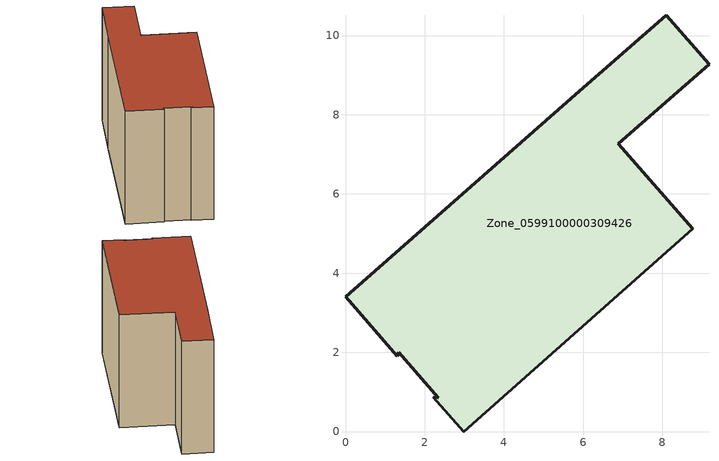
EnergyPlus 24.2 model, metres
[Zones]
Zone_0599100000309426
 floor ground (C_G): 0,3.4 5.8,8.51 8.1,10.51 9.18,9.27 6.89,7.27 8.77,5.12 2.98,0 2.22,0.87 2.34,0.85 1.35,2.01 1.31,1.9 z0
 wall outside (C_F): 1.35,2.01 2.34,0.85 2.22,0.87 2.98,0 8.77,5.12 6.89,7.27 9.18,9.27 8.1,10.51 5.8,8.51 0,3.4 1.31,1.9 1.35,2.01 z0:6.56
 roof outside (C_R): 1.31,1.9 1.35,2.01 2.34,0.85 2.22,0.87 2.98,0 8.77,5.12 6.89,7.27 9.18,9.27 8.1,10.51 5.8,8.51 0,3.4 z6.56
[BUILDING]
Pand.0599100000309426: North Axis=0; Terrain=City; Loads Convergence Tolerance Value=0.04; Temperature Convergence Tolerance Value=0.4; Solar Distribution=FullExterior; Maximum Number of Warmup Days=25; Minimum Number of Warmup Days=1
[Site:Location]
Rotterdam.The.Hague.AP_ZH_NLD Design_Conditions: Latitude=51.96; Longitude=4.45; Time Zone=1; Elevation=-4.5
[SITE:GROUNDTEMPERATURE:BUILDINGSURFACE]
18, 18, 18, 18, 18, 18, 18, 18, 18, 18, 18, 18
[MATERIAL] Thermal Absorptance=0.9; Solar Absorptance=0.7; Visible Absorptance=0.7
Name | Roughness | Thickness | Conductivity | Density | Specific Heat
G.TI.1946 | MediumSmooth | 0.15 | 1 | 540 | 1210
F.TI.1946 | Rough | 0.3 | 0.857143 | 1920 | 840
R.TI.1946 | MediumRough | 0.2 | 0.1 | 1500 | 1000
[CONSTRUCTION]
C_G: G.TI.1946
C_F: F.TI.1946
C_R: R.TI.1946
[ZONE]
Zone_0599100000309426: Type=1; Multiplier=1; Ceiling Height=Autocalculate; Volume=Autocalculate; Floor Area=autocalculate; Part of Total Floor Area=Yes
[ZONEINFILTRATION:DESIGNFLOWRATE]
Infil_Zone_0599100000309426: Zone or ZoneList or Space or SpaceList=Zone_0599100000309426; Schedule=AlwaysOn; Design Flow Rate Calculation Method=Flow/Area; Flow Rate per Floor Area=0.003; Constant Term Coefficient=1; Temperature Term Coefficient=0; Velocity Term Coefficient=0; Velocity Squared Term Coefficient=0
[HVACTEMPLATE:ZONE:IDEALLOADSAIRSYSTEM]
Zone_0599100000309426: Maximum Heating Supply Air Temperature=50; Minimum Cooling Supply Air Temperature=13; Maximum Heating Supply Air Humidity Ratio=0.0156; Minimum Cooling Supply Air Humidity Ratio=0.0077; Heating Limit=NoLimit; Cooling Limit=NoLimit; Dehumidification Control Type=ConstantSensibleHeatRatio; Cooling Sensible Heat Ratio=0.7; Dehumidification Setpoint=60; Humidification Control Type=None; Humidification Setpoint=30; Outdoor Air Method=None; Outdoor Air Flow Rate per Person=0.00944; Outdoor Air Flow Rate per Zone Floor Area=0; Outdoor Air Flow Rate per Zone=0; Demand Controlled Ventilation Type=None; Outdoor Air Economizer Type=NoEconomizer; Heat Recovery Type=None; Sensible Heat Recovery Effectiveness=0.7; Latent Heat Recovery Effectiveness=0.65
[ZONECONTROL:THERMOSTAT]
ThermostatControl_Zone_0599100000309426: Zone or ZoneList=Zone_0599100000309426; Control Type Schedule=DualSetpointControlType; Control 1=Thermostat_Zone_0599100000309426; Temperature Difference Between Cutout And Setpoint=0
[THERMOSTATSETPOINT:DUALSETPOINT]
Thermostat_Zone_0599100000309426: Heating Setpoint Temperature Schedule=HeatingSetpoint_Zone_0599100000309426; Cooling Setpoint Temperature Schedule=CoolingSetpoint_Zone_0599100000309426
[SCHEDULE:COMPACT]
HeatingSetpoint_Zone_0599100000309426: Through: 12/31, For: AllDays, Until: 24:00, 21
CoolingSetpoint_Zone_0599100000309426: Through: 12/31, For: AllDays, Until: 24:00, 24
DualSetpointControlType: Through: 12/31, For: AllDays, Until: 24:00, 4
AlwaysOn: Through: 12/31, For: AllDays, Until: 24:00, 1
